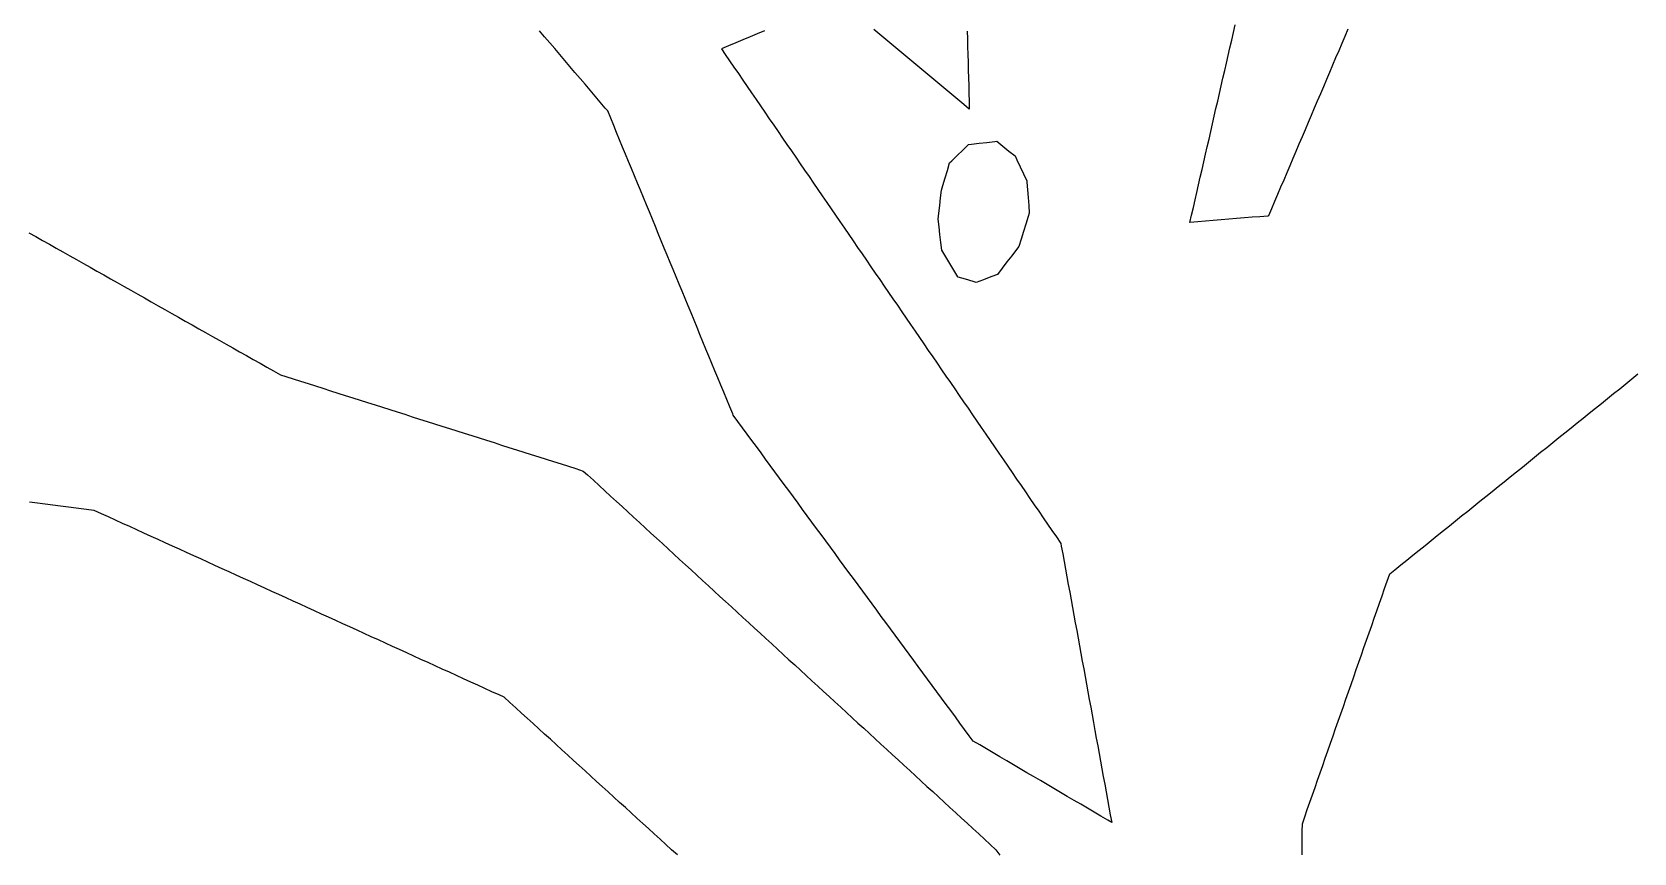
# Model space of a CAD drawing. Header units: millimetres. Extents: x 230 to 3347, y 514 to 5196.
# Drawn here: x 1484.7 to 1689.9, y 4578.2 to 4683.3 of the extents above; entities that cross this region are included whole.
import ezdxf

# ---------------------------------------------------------------- set-up
doc = ezdxf.new("R2010")
doc.units = ezdxf.units.MM
for name, color, linetype in [('ALL_HOLES', 1, 'Continuous'), ('ALL_ISLANDS', 7, 'Continuous'), ('OUTLINE_ISLAND_01', 7, 'Continuous'), ('OUTLINE_ISLAND_01_HOLE_286', 1, 'Continuous')]:
    doc.layers.add(name, color=color, linetype=linetype)

msp = doc.modelspace()

# ---------------------------------------------------------------- linework, layer by layer
at = {"layer": 'ALL_HOLES'}
msp.add_lwpolyline([(1608.2976, 4669.3542), (1609.0737, 4668.7237), (1609.8498, 4668.0931), (1610.626, 4667.4625), (1610.8542, 4666.9761), (1611.2789, 4666.0708), (1611.7037, 4665.1655), (1612.1285, 4664.2603), (1612.139, 4664.1277), (1612.218, 4663.1308), (1612.297, 4662.1339), (1612.376, 4661.1371), (1612.455, 4660.1402), (1612.3153, 4659.6911), (1612.0184, 4658.7362), (1611.7215, 4657.7813), (1611.4246, 4656.8264), (1611.1277, 4655.8715), (1610.8092, 4655.4607), (1610.1965, 4654.6704), (1609.5837, 4653.8802), (1608.971, 4653.0899), (1608.3582, 4652.2996), (1607.5176, 4651.9754), (1606.5845, 4651.6156), (1605.6515, 4651.2558), (1605.2533, 4651.3747), (1604.2952, 4651.6609), (1603.337, 4651.9471), (1603.3155, 4651.9827), (1602.7983, 4652.8386), (1602.2812, 4653.6945), (1601.7641, 4654.5504), (1601.2469, 4655.4063), (1601.128, 4656.3915), (1601.0081, 4657.3843), (1600.8883, 4658.3771), (1600.7684, 4659.3699), (1600.8552, 4660.1209), (1600.97, 4661.1143), (1601.0849, 4662.1077), (1601.1997, 4663.1011), (1601.3785, 4663.6981), (1601.6655, 4664.656), (1601.9524, 4665.614), (1602.2393, 4666.5719), (1602.5084, 4666.833), (1603.226, 4667.5295), (1603.9436, 4668.2259), (1604.6612, 4668.9224), (1605.0384, 4668.9672), (1606.0314, 4669.0851), (1607.0245, 4669.203), (1608.0175, 4669.321)], close=True, dxfattribs=at)
at = {"layer": 'ALL_ISLANDS'}
for points in [[(1578.5305, 4683.5122), (1577.6095, 4683.1227), (1576.6885, 4682.7331), (1575.7675, 4682.3435), (1574.8465, 4681.9539), (1573.9255, 4681.5644), (1573.0046, 4681.1748), (1573.4794, 4680.4831), (1574.0454, 4679.6586), (1574.6113, 4678.8342), (1575.1773, 4678.0097), (1575.7432, 4677.1853), (1576.3092, 4676.3609), (1576.8751, 4675.5364), (1577.4411, 4674.712), (1578.007, 4673.8876), (1578.573, 4673.0631), (1579.1389, 4672.2387), (1579.7049, 4671.4143), (1580.2709, 4670.5898), (1580.8368, 4669.7654), (1581.4028, 4668.9409), (1581.9687, 4668.1165), (1582.5347, 4667.2921), (1583.1006, 4666.4676), (1583.6666, 4665.6432), (1584.2325, 4664.8188), (1584.7985, 4663.9943), (1585.3645, 4663.1699), (1585.9304, 4662.3455), (1586.4964, 4661.521), (1587.0623, 4660.6966), (1587.6283, 4659.8721), (1588.1942, 4659.0477), (1588.7602, 4658.2233), (1589.3261, 4657.3988), (1589.8921, 4656.5744), (1590.458, 4655.75), (1591.024, 4654.9255), (1591.59, 4654.1011), (1592.1559, 4653.2767), (1592.7219, 4652.4522), (1593.2878, 4651.6278), (1593.8538, 4650.8033), (1594.4197, 4649.9789), (1594.9857, 4649.1545), (1595.5516, 4648.33), (1596.1176, 4647.5056), (1596.6835, 4646.6812), (1597.2495, 4645.8567), (1597.8155, 4645.0323), (1598.3814, 4644.2079), (1598.9474, 4643.3834), (1599.5133, 4642.559), (1600.0793, 4641.7345), (1600.6452, 4640.9101), (1601.2112, 4640.0857), (1601.7771, 4639.2612), (1602.3431, 4638.4368), (1602.9091, 4637.6124), (1603.475, 4636.7879), (1604.041, 4635.9635), (1604.6069, 4635.1391), (1605.1729, 4634.3146), (1605.7388, 4633.4902), (1606.3048, 4632.6658), (1606.8707, 4631.8413), (1607.4367, 4631.0169), (1608.0026, 4630.1924), (1608.5686, 4629.368), (1609.1346, 4628.5436), (1609.7005, 4627.7191), (1610.2665, 4626.8947), (1610.8324, 4626.0703), (1611.3984, 4625.2458), (1611.9643, 4624.4214), (1612.5303, 4623.597), (1613.0962, 4622.7725), (1613.6622, 4621.9481), (1614.2282, 4621.1236), (1614.7941, 4620.2992), (1615.3601, 4619.4748), (1615.926, 4618.6503), (1616.492, 4617.8259), (1616.5534, 4617.4888), (1616.7326, 4616.505), (1616.9119, 4615.5212), (1617.0911, 4614.5374), (1617.2704, 4613.5536), (1617.4497, 4612.5698), (1617.6289, 4611.586), (1617.8082, 4610.6022), (1617.9874, 4609.6184), (1618.1667, 4608.6346), (1618.3459, 4607.6508), (1618.5252, 4606.667), (1618.7044, 4605.6832), (1618.8837, 4604.6994), (1619.0629, 4603.7156), (1619.2422, 4602.7318), (1619.4214, 4601.748), (1619.6007, 4600.7642), (1619.7799, 4599.7804), (1619.9592, 4598.7966), (1620.1385, 4597.8128), (1620.3177, 4596.829), (1620.497, 4595.8452), (1620.6762, 4594.8614), (1620.8555, 4593.8776), (1621.0347, 4592.8937), (1621.214, 4591.9099), (1621.3932, 4590.9261), (1621.5725, 4589.9423), (1621.7517, 4588.9585), (1621.931, 4587.9747), (1622.1102, 4586.9909), (1622.2895, 4586.0071), (1622.4687, 4585.0233), (1622.648, 4584.0395), (1622.8273, 4583.0557), (1623.0065, 4582.0719), (1622.4926, 4582.3739), (1621.6305, 4582.8806), (1620.7684, 4583.3873), (1619.9063, 4583.894), (1619.0441, 4584.4007), (1618.182, 4584.9074), (1617.3199, 4585.4141), (1616.4578, 4585.9208), (1615.5957, 4586.4275), (1614.7335, 4586.9342), (1613.8714, 4587.4409), (1613.0093, 4587.9476), (1612.1472, 4588.4543), (1611.285, 4588.961), (1610.4229, 4589.4677), (1609.5608, 4589.9744), (1608.6987, 4590.4811), (1607.8365, 4590.9878), (1606.9744, 4591.4945), (1606.1123, 4592.0012), (1605.2502, 4592.5079), (1604.7564, 4593.1787), (1604.1636, 4593.9841), (1603.5708, 4594.7895), (1602.978, 4595.5948), (1602.3852, 4596.4002), (1601.7924, 4597.2055), (1601.1996, 4598.0109), (1600.6068, 4598.8163), (1600.0141, 4599.6216), (1599.4213, 4600.427), (1598.8285, 4601.2323), (1598.2357, 4602.0377), (1597.6429, 4602.8431), (1597.0501, 4603.6484), (1596.4573, 4604.4538), (1595.8646, 4605.2591), (1595.2718, 4606.0645), (1594.679, 4606.8699), (1594.0862, 4607.6752), (1593.4934, 4608.4806), (1592.9006, 4609.2859), (1592.3078, 4610.0913), (1591.715, 4610.8967), (1591.1223, 4611.702), (1590.5295, 4612.5074), (1589.9367, 4613.3127), (1589.3439, 4614.1181), (1588.7511, 4614.9235), (1588.1583, 4615.7288), (1587.5655, 4616.5342), (1586.9728, 4617.3395), (1586.38, 4618.1449), (1585.7872, 4618.9502), (1585.1944, 4619.7556), (1584.6016, 4620.561), (1584.0088, 4621.3663), (1583.416, 4622.1717), (1582.8233, 4622.977), (1582.2305, 4623.7824), (1581.6377, 4624.5878), (1581.0449, 4625.3931), (1580.4521, 4626.1985), (1579.8593, 4627.0038), (1579.2665, 4627.8092), (1578.6737, 4628.6146), (1578.081, 4629.4199), (1577.4882, 4630.2253), (1576.8954, 4631.0306), (1576.3026, 4631.836), (1575.7098, 4632.6414), (1575.117, 4633.4467), (1574.5242, 4634.2521), (1574.4595, 4634.4091), (1574.0781, 4635.3335), (1573.6968, 4636.258), (1573.3155, 4637.1824), (1572.9341, 4638.1068), (1572.5528, 4639.0313), (1572.1715, 4639.9557), (1571.7901, 4640.8802), (1571.4088, 4641.8046), (1571.0275, 4642.729), (1570.6461, 4643.6535), (1570.2648, 4644.5779), (1569.8835, 4645.5024), (1569.5021, 4646.4268), (1569.1208, 4647.3512), (1568.7395, 4648.2757), (1568.3582, 4649.2001), (1567.9768, 4650.1245), (1567.5955, 4651.049), (1567.2142, 4651.9734), (1566.8328, 4652.8979), (1566.4515, 4653.8223), (1566.0702, 4654.7467), (1565.6888, 4655.6712), (1565.3075, 4656.5956), (1564.9262, 4657.52), (1564.5448, 4658.4445), (1564.1635, 4659.3689), (1563.7822, 4660.2934), (1563.4008, 4661.2178), (1563.0195, 4662.1422), (1562.6382, 4663.0667), (1562.2568, 4663.9911), (1561.8755, 4664.9155), (1561.4942, 4665.84), (1561.1128, 4666.7644), (1560.7315, 4667.6889), (1560.3502, 4668.6133), (1559.9688, 4669.5377), (1559.5875, 4670.4622), (1559.2062, 4671.3866), (1558.8248, 4672.3111), (1558.4435, 4673.2355), (1558.136, 4673.5968), (1557.4878, 4674.3583), (1556.8397, 4675.1198), (1556.1916, 4675.8814), (1555.5434, 4676.6429), (1554.8953, 4677.4044), (1554.2471, 4678.1659), (1553.599, 4678.9274), (1552.9509, 4679.689), (1552.3027, 4680.4505), (1551.6546, 4681.212), (1551.0064, 4681.9735), (1550.3583, 4682.735), (1549.7102, 4683.4966)], [(1604.4947, 4683.4689), (1604.5221, 4682.4692), (1604.5494, 4681.4696), (1604.5767, 4680.47), (1604.604, 4679.4703), (1604.6313, 4678.4707), (1604.6587, 4677.4711), (1604.686, 4676.4715), (1604.7133, 4675.4718), (1604.7406, 4674.4722), (1604.768, 4673.4726), (1604.0662, 4674.0562), (1603.2974, 4674.6956), (1602.5285, 4675.335), (1601.7597, 4675.9745), (1600.9908, 4676.6139), (1600.222, 4677.2533), (1599.4531, 4677.8927), (1598.6843, 4678.5322), (1597.9154, 4679.1716), (1597.1466, 4679.811), (1596.3777, 4680.4504), (1595.6089, 4681.0899), (1594.84, 4681.7293), (1594.0711, 4682.3687), (1593.3023, 4683.0081), (1592.5334, 4683.6476)], [(1653.2675, 4683.7002), (1652.8759, 4682.78), (1652.4844, 4681.8599), (1652.0928, 4680.9397), (1651.7012, 4680.0196), (1651.3097, 4679.0994), (1650.9181, 4678.1793), (1650.5266, 4677.2591), (1650.135, 4676.339), (1649.7434, 4675.4188), (1649.3519, 4674.4987), (1648.9603, 4673.5785), (1648.5688, 4672.6584), (1648.1772, 4671.7382), (1647.7857, 4670.818), (1647.3941, 4669.8979), (1647.0025, 4668.9777), (1646.611, 4668.0576), (1646.2194, 4667.1374), (1645.8279, 4666.2173), (1645.4363, 4665.2971), (1645.0447, 4664.377), (1644.6532, 4663.4568), (1644.2616, 4662.5367), (1643.8701, 4661.6165), (1643.4785, 4660.6964), (1643.087, 4659.7762), (1642.9959, 4659.7687), (1641.9993, 4659.6862), (1641.0027, 4659.6036), (1640.0061, 4659.5211), (1639.0095, 4659.4386), (1638.013, 4659.3561), (1637.0164, 4659.2736), (1636.0198, 4659.1911), (1635.0232, 4659.1085), (1634.0266, 4659.026), (1633.03, 4658.9435), (1633.2441, 4659.8782), (1633.4673, 4660.853), (1633.6905, 4661.8278), (1633.9137, 4662.8025), (1634.1369, 4663.7773), (1634.3602, 4664.7521), (1634.5834, 4665.7268), (1634.8066, 4666.7016), (1635.0298, 4667.6764), (1635.2531, 4668.6511), (1635.4763, 4669.6259), (1635.6995, 4670.6007), (1635.9227, 4671.5754), (1636.146, 4672.5502), (1636.3692, 4673.525), (1636.5924, 4674.4997), (1636.8156, 4675.4745), (1637.0389, 4676.4493), (1637.2621, 4677.424), (1637.4853, 4678.3988), (1637.7085, 4679.3736), (1637.9318, 4680.3483), (1638.155, 4681.3231), (1638.3782, 4682.2979), (1638.6014, 4683.2726), (1638.8246, 4684.2474)], [(1484.3005, 4657.6357), (1485.1711, 4657.1436), (1486.0416, 4656.6514), (1486.9121, 4656.1593), (1487.7826, 4655.6672), (1488.6531, 4655.175), (1489.5236, 4654.6829), (1490.3941, 4654.1907), (1491.2647, 4653.6986), (1492.1352, 4653.2064), (1493.0057, 4652.7143), (1493.8762, 4652.2221), (1494.7467, 4651.73), (1495.6172, 4651.2379), (1496.4877, 4650.7457), (1497.3583, 4650.2536), (1498.2288, 4649.7614), (1499.0993, 4649.2693), (1499.9698, 4648.7771), (1500.8403, 4648.285), (1501.7108, 4647.7929), (1502.5813, 4647.3007), (1503.4519, 4646.8086), (1504.3224, 4646.3164), (1505.1929, 4645.8243), (1506.0634, 4645.3321), (1506.9339, 4644.84), (1507.8044, 4644.3479), (1508.6749, 4643.8557), (1509.5455, 4643.3636), (1510.416, 4642.8714), (1511.2865, 4642.3793), (1512.157, 4641.8871), (1513.0275, 4641.395), (1513.898, 4640.9029), (1514.7685, 4640.4107), (1515.6391, 4639.9186), (1516.5096, 4639.4264), (1517.194, 4639.209), (1518.1471, 4638.9064), (1519.1002, 4638.6037), (1520.0533, 4638.301), (1521.0064, 4637.9983), (1521.9595, 4637.6956), (1522.9126, 4637.3929), (1523.8657, 4637.0902), (1524.8188, 4636.7876), (1525.7719, 4636.4849), (1526.7249, 4636.1822), (1527.678, 4635.8795), (1528.6311, 4635.5768), (1529.5842, 4635.2741), (1530.5373, 4634.9714), (1531.4904, 4634.6688), (1532.4435, 4634.3661), (1533.3966, 4634.0634), (1534.3497, 4633.7607), (1535.3028, 4633.458), (1536.2558, 4633.1553), (1537.2089, 4632.8526), (1538.162, 4632.55), (1539.1151, 4632.2473), (1540.0682, 4631.9446), (1541.0213, 4631.6419), (1541.9744, 4631.3392), (1542.9275, 4631.0365), (1543.8806, 4630.7338), (1544.8337, 4630.4312), (1545.7868, 4630.1285), (1546.7398, 4629.8258), (1547.6929, 4629.5231), (1548.646, 4629.2204), (1549.5991, 4628.9177), (1550.5522, 4628.615), (1551.5053, 4628.3124), (1552.4584, 4628.0097), (1553.4115, 4627.707), (1554.3646, 4627.4043), (1555.3177, 4627.1016), (1555.8705, 4626.5943), (1556.6073, 4625.9181), (1557.3441, 4625.242), (1558.0809, 4624.5659), (1558.8177, 4623.8898), (1559.5544, 4623.2136), (1560.2912, 4622.5375), (1561.028, 4621.8614), (1561.7648, 4621.1852), (1562.5016, 4620.5091), (1563.2384, 4619.833), (1563.9751, 4619.1569), (1564.7119, 4618.4807), (1565.4487, 4617.8046), (1566.1855, 4617.1285), (1566.9223, 4616.4524), (1567.6591, 4615.7762), (1568.3958, 4615.1001), (1569.1326, 4614.424), (1569.8694, 4613.7478), (1570.6062, 4613.0717), (1571.343, 4612.3956), (1572.0798, 4611.7195), (1572.8165, 4611.0433), (1573.5533, 4610.3672), (1574.2901, 4609.6911), (1575.0269, 4609.0149), (1575.7637, 4608.3388), (1576.5005, 4607.6627), (1577.2373, 4606.9866), (1577.974, 4606.3104), (1578.7108, 4605.6343), (1579.4476, 4604.9582), (1580.1844, 4604.282), (1580.9212, 4603.6059), (1581.658, 4602.9298), (1582.3947, 4602.2537), (1583.1315, 4601.5775), (1583.8683, 4600.9014), (1584.6051, 4600.2253), (1585.3419, 4599.5491), (1586.0787, 4598.873), (1586.8154, 4598.1969), (1587.5522, 4597.5208), (1588.289, 4596.8446), (1589.0258, 4596.1685), (1589.7626, 4595.4924), (1590.4994, 4594.8162), (1591.2361, 4594.1401), (1591.9729, 4593.464), (1592.7097, 4592.7879), (1593.4465, 4592.1117), (1594.1833, 4591.4356), (1594.9201, 4590.7595), (1595.6569, 4590.0834), (1596.3936, 4589.4072), (1597.1304, 4588.7311), (1597.8672, 4588.055), (1598.604, 4587.3788), (1599.3408, 4586.7027), (1600.0776, 4586.0266), (1600.8143, 4585.3505), (1601.5511, 4584.6743), (1602.2879, 4583.9982), (1603.0247, 4583.3221), (1603.7615, 4582.6459), (1604.4983, 4581.9698), (1605.235, 4581.2937), (1605.9718, 4580.6176), (1606.7086, 4579.9414), (1607.4454, 4579.2653), (1608.1822, 4578.5892), (1608.6575, 4577.8925)], [(1647.4109, 4577.9193), (1647.4166, 4578.9193), (1647.4223, 4579.9193), (1647.428, 4580.9193), (1647.4337, 4581.9193), (1647.7338, 4582.777), (1648.064, 4583.7209), (1648.3942, 4584.6649), (1648.7243, 4585.6088), (1649.0545, 4586.5527), (1649.3847, 4587.4966), (1649.7149, 4588.4405), (1650.0451, 4589.3844), (1650.3753, 4590.3283), (1650.7055, 4591.2723), (1651.0357, 4592.2162), (1651.3659, 4593.1601), (1651.6961, 4594.104), (1652.0263, 4595.0479), (1652.3564, 4595.9918), (1652.6866, 4596.9357), (1653.0168, 4597.8797), (1653.347, 4598.8236), (1653.6772, 4599.7675), (1654.0074, 4600.7114), (1654.3376, 4601.6553), (1654.6678, 4602.5992), (1654.998, 4603.5431), (1655.3282, 4604.4871), (1655.6583, 4605.431), (1655.9885, 4606.3749), (1656.3187, 4607.3188), (1656.6489, 4608.2627), (1656.9791, 4609.2066), (1657.3093, 4610.1505), (1657.6395, 4611.0945), (1657.9697, 4612.0384), (1658.2999, 4612.9823), (1658.6301, 4613.9262), (1659.2718, 4614.443), (1660.0506, 4615.0702), (1660.8294, 4615.6975), (1661.6082, 4616.3247), (1662.387, 4616.952), (1663.1659, 4617.5792), (1663.9447, 4618.2065), (1664.7235, 4618.8337), (1665.5023, 4619.461), (1666.2812, 4620.0882), (1667.06, 4620.7154), (1667.8388, 4621.3427), (1668.6176, 4621.9699), (1669.3965, 4622.5972), (1670.1753, 4623.2244), (1670.9541, 4623.8517), (1671.7329, 4624.4789), (1672.5117, 4625.1061), (1673.2906, 4625.7334), (1674.0694, 4626.3606), (1674.8482, 4626.9879), (1675.627, 4627.6151), (1676.4059, 4628.2424), (1677.1847, 4628.8696), (1677.9635, 4629.4968), (1678.7423, 4630.1241), (1679.5212, 4630.7513), (1680.3, 4631.3786), (1681.0788, 4632.0058), (1681.8576, 4632.6331), (1682.6365, 4633.2603), (1683.4153, 4633.8875), (1684.1941, 4634.5148), (1684.9729, 4635.142), (1685.7517, 4635.7693), (1686.5306, 4636.3965), (1687.3094, 4637.0238), (1688.0882, 4637.651), (1688.867, 4638.2783), (1689.6459, 4638.9055), (1690.4247, 4639.5327)], [(1567.3629, 4577.9146), (1566.6235, 4578.5879), (1565.8841, 4579.2612), (1565.1448, 4579.9345), (1564.4054, 4580.6078), (1563.6661, 4581.2811), (1562.9267, 4581.9544), (1562.1873, 4582.6277), (1561.448, 4583.301), (1560.7086, 4583.9744), (1559.9692, 4584.6477), (1559.2299, 4585.321), (1558.4905, 4585.9943), (1557.7511, 4586.6676), (1557.0118, 4587.3409), (1556.2724, 4588.0142), (1555.5331, 4588.6875), (1554.7937, 4589.3608), (1554.0543, 4590.0341), (1553.315, 4590.7074), (1552.5756, 4591.3807), (1551.8362, 4592.054), (1551.0969, 4592.7273), (1550.3575, 4593.4006), (1549.6181, 4594.0739), (1548.8788, 4594.7473), (1548.1394, 4595.4206), (1547.4001, 4596.0939), (1546.6607, 4596.7672), (1545.9213, 4597.4405), (1545.182, 4598.1138), (1544.5284, 4598.4116), (1543.6185, 4598.8263), (1542.7085, 4599.2411), (1541.7986, 4599.6558), (1540.8886, 4600.0705), (1539.9787, 4600.4852), (1539.0687, 4600.8999), (1538.1588, 4601.3147), (1537.2488, 4601.7294), (1536.3389, 4602.1441), (1535.4289, 4602.5588), (1534.519, 4602.9735), (1533.609, 4603.3882), (1532.6991, 4603.803), (1531.7891, 4604.2177), (1530.8792, 4604.6324), (1529.9692, 4605.0471), (1529.0593, 4605.4618), (1528.1493, 4605.8765), (1527.2394, 4606.2913), (1526.3294, 4606.706), (1525.4195, 4607.1207), (1524.5095, 4607.5354), (1523.5996, 4607.9501), (1522.6896, 4608.3649), (1521.7797, 4608.7796), (1520.8697, 4609.1943), (1519.9598, 4609.609), (1519.0498, 4610.0237), (1518.1399, 4610.4384), (1517.2299, 4610.8532), (1516.32, 4611.2679), (1515.41, 4611.6826), (1514.5001, 4612.0973), (1513.5901, 4612.512), (1512.6802, 4612.9267), (1511.7702, 4613.3415), (1510.8603, 4613.7562), (1509.9503, 4614.1709), (1509.0404, 4614.5856), (1508.1304, 4615.0003), (1507.2205, 4615.415), (1506.3105, 4615.8298), (1505.4006, 4616.2445), (1504.4906, 4616.6592), (1503.5807, 4617.0739), (1502.6707, 4617.4886), (1501.7608, 4617.9034), (1500.8508, 4618.3181), (1499.9409, 4618.7328), (1499.0309, 4619.1475), (1498.121, 4619.5622), (1497.211, 4619.9769), (1496.3011, 4620.3917), (1495.3911, 4620.8064), (1494.4812, 4621.2211), (1493.5712, 4621.6358), (1492.6613, 4622.0505), (1492.321, 4622.094), (1491.3291, 4622.2206), (1490.3371, 4622.3472), (1489.3452, 4622.4738), (1488.3532, 4622.6004), (1487.3613, 4622.7271), (1486.3693, 4622.8537), (1485.3774, 4622.9803), (1484.3854, 4623.1069)]]:
    msp.add_lwpolyline(points, dxfattribs=at)
at = {"layer": 'OUTLINE_ISLAND_01'}
for points in [[(1578.5305, 4683.5122), (1577.6095, 4683.1227), (1576.6885, 4682.7331), (1575.7675, 4682.3435), (1574.8465, 4681.9539), (1573.9255, 4681.5644), (1573.0046, 4681.1748), (1573.4794, 4680.4831), (1574.0454, 4679.6586), (1574.6113, 4678.8342), (1575.1773, 4678.0097), (1575.7432, 4677.1853), (1576.3092, 4676.3609), (1576.8751, 4675.5364), (1577.4411, 4674.712), (1578.007, 4673.8876), (1578.573, 4673.0631), (1579.1389, 4672.2387), (1579.7049, 4671.4143), (1580.2709, 4670.5898), (1580.8368, 4669.7654), (1581.4028, 4668.9409), (1581.9687, 4668.1165), (1582.5347, 4667.2921), (1583.1006, 4666.4676), (1583.6666, 4665.6432), (1584.2325, 4664.8188), (1584.7985, 4663.9943), (1585.3645, 4663.1699), (1585.9304, 4662.3455), (1586.4964, 4661.521), (1587.0623, 4660.6966), (1587.6283, 4659.8721), (1588.1942, 4659.0477), (1588.7602, 4658.2233), (1589.3261, 4657.3988), (1589.8921, 4656.5744), (1590.458, 4655.75), (1591.024, 4654.9255), (1591.59, 4654.1011), (1592.1559, 4653.2767), (1592.7219, 4652.4522), (1593.2878, 4651.6278), (1593.8538, 4650.8033), (1594.4197, 4649.9789), (1594.9857, 4649.1545), (1595.5516, 4648.33), (1596.1176, 4647.5056), (1596.6835, 4646.6812), (1597.2495, 4645.8567), (1597.8155, 4645.0323), (1598.3814, 4644.2079), (1598.9474, 4643.3834), (1599.5133, 4642.559), (1600.0793, 4641.7345), (1600.6452, 4640.9101), (1601.2112, 4640.0857), (1601.7771, 4639.2612), (1602.3431, 4638.4368), (1602.9091, 4637.6124), (1603.475, 4636.7879), (1604.041, 4635.9635), (1604.6069, 4635.1391), (1605.1729, 4634.3146), (1605.7388, 4633.4902), (1606.3048, 4632.6658), (1606.8707, 4631.8413), (1607.4367, 4631.0169), (1608.0026, 4630.1924), (1608.5686, 4629.368), (1609.1346, 4628.5436), (1609.7005, 4627.7191), (1610.2665, 4626.8947), (1610.8324, 4626.0703), (1611.3984, 4625.2458), (1611.9643, 4624.4214), (1612.5303, 4623.597), (1613.0962, 4622.7725), (1613.6622, 4621.9481), (1614.2282, 4621.1236), (1614.7941, 4620.2992), (1615.3601, 4619.4748), (1615.926, 4618.6503), (1616.492, 4617.8259), (1616.5534, 4617.4888), (1616.7326, 4616.505), (1616.9119, 4615.5212), (1617.0911, 4614.5374), (1617.2704, 4613.5536), (1617.4497, 4612.5698), (1617.6289, 4611.586), (1617.8082, 4610.6022), (1617.9874, 4609.6184), (1618.1667, 4608.6346), (1618.3459, 4607.6508), (1618.5252, 4606.667), (1618.7044, 4605.6832), (1618.8837, 4604.6994), (1619.0629, 4603.7156), (1619.2422, 4602.7318), (1619.4214, 4601.748), (1619.6007, 4600.7642), (1619.7799, 4599.7804), (1619.9592, 4598.7966), (1620.1385, 4597.8128), (1620.3177, 4596.829), (1620.497, 4595.8452), (1620.6762, 4594.8614), (1620.8555, 4593.8776), (1621.0347, 4592.8937), (1621.214, 4591.9099), (1621.3932, 4590.9261), (1621.5725, 4589.9423), (1621.7517, 4588.9585), (1621.931, 4587.9747), (1622.1102, 4586.9909), (1622.2895, 4586.0071), (1622.4687, 4585.0233), (1622.648, 4584.0395), (1622.8273, 4583.0557), (1623.0065, 4582.0719), (1622.4926, 4582.3739), (1621.6305, 4582.8806), (1620.7684, 4583.3873), (1619.9063, 4583.894), (1619.0441, 4584.4007), (1618.182, 4584.9074), (1617.3199, 4585.4141), (1616.4578, 4585.9208), (1615.5957, 4586.4275), (1614.7335, 4586.9342), (1613.8714, 4587.4409), (1613.0093, 4587.9476), (1612.1472, 4588.4543), (1611.285, 4588.961), (1610.4229, 4589.4677), (1609.5608, 4589.9744), (1608.6987, 4590.4811), (1607.8365, 4590.9878), (1606.9744, 4591.4945), (1606.1123, 4592.0012), (1605.2502, 4592.5079), (1604.7564, 4593.1787), (1604.1636, 4593.9841), (1603.5708, 4594.7895), (1602.978, 4595.5948), (1602.3852, 4596.4002), (1601.7924, 4597.2055), (1601.1996, 4598.0109), (1600.6068, 4598.8163), (1600.0141, 4599.6216), (1599.4213, 4600.427), (1598.8285, 4601.2323), (1598.2357, 4602.0377), (1597.6429, 4602.8431), (1597.0501, 4603.6484), (1596.4573, 4604.4538), (1595.8646, 4605.2591), (1595.2718, 4606.0645), (1594.679, 4606.8699), (1594.0862, 4607.6752), (1593.4934, 4608.4806), (1592.9006, 4609.2859), (1592.3078, 4610.0913), (1591.715, 4610.8967), (1591.1223, 4611.702), (1590.5295, 4612.5074), (1589.9367, 4613.3127), (1589.3439, 4614.1181), (1588.7511, 4614.9235), (1588.1583, 4615.7288), (1587.5655, 4616.5342), (1586.9728, 4617.3395), (1586.38, 4618.1449), (1585.7872, 4618.9502), (1585.1944, 4619.7556), (1584.6016, 4620.561), (1584.0088, 4621.3663), (1583.416, 4622.1717), (1582.8233, 4622.977), (1582.2305, 4623.7824), (1581.6377, 4624.5878), (1581.0449, 4625.3931), (1580.4521, 4626.1985), (1579.8593, 4627.0038), (1579.2665, 4627.8092), (1578.6737, 4628.6146), (1578.081, 4629.4199), (1577.4882, 4630.2253), (1576.8954, 4631.0306), (1576.3026, 4631.836), (1575.7098, 4632.6414), (1575.117, 4633.4467), (1574.5242, 4634.2521), (1574.4595, 4634.4091), (1574.0781, 4635.3335), (1573.6968, 4636.258), (1573.3155, 4637.1824), (1572.9341, 4638.1068), (1572.5528, 4639.0313), (1572.1715, 4639.9557), (1571.7901, 4640.8802), (1571.4088, 4641.8046), (1571.0275, 4642.729), (1570.6461, 4643.6535), (1570.2648, 4644.5779), (1569.8835, 4645.5024), (1569.5021, 4646.4268), (1569.1208, 4647.3512), (1568.7395, 4648.2757), (1568.3582, 4649.2001), (1567.9768, 4650.1245), (1567.5955, 4651.049), (1567.2142, 4651.9734), (1566.8328, 4652.8979), (1566.4515, 4653.8223), (1566.0702, 4654.7467), (1565.6888, 4655.6712), (1565.3075, 4656.5956), (1564.9262, 4657.52), (1564.5448, 4658.4445), (1564.1635, 4659.3689), (1563.7822, 4660.2934), (1563.4008, 4661.2178), (1563.0195, 4662.1422), (1562.6382, 4663.0667), (1562.2568, 4663.9911), (1561.8755, 4664.9155), (1561.4942, 4665.84), (1561.1128, 4666.7644), (1560.7315, 4667.6889), (1560.3502, 4668.6133), (1559.9688, 4669.5377), (1559.5875, 4670.4622), (1559.2062, 4671.3866), (1558.8248, 4672.3111), (1558.4435, 4673.2355), (1558.136, 4673.5968), (1557.4878, 4674.3583), (1556.8397, 4675.1198), (1556.1916, 4675.8814), (1555.5434, 4676.6429), (1554.8953, 4677.4044), (1554.2471, 4678.1659), (1553.599, 4678.9274), (1552.9509, 4679.689), (1552.3027, 4680.4505), (1551.6546, 4681.212), (1551.0064, 4681.9735), (1550.3583, 4682.735), (1549.7102, 4683.4966)], [(1604.4947, 4683.4689), (1604.5221, 4682.4692), (1604.5494, 4681.4696), (1604.5767, 4680.47), (1604.604, 4679.4703), (1604.6313, 4678.4707), (1604.6587, 4677.4711), (1604.686, 4676.4715), (1604.7133, 4675.4718), (1604.7406, 4674.4722), (1604.768, 4673.4726), (1604.0662, 4674.0562), (1603.2974, 4674.6956), (1602.5285, 4675.335), (1601.7597, 4675.9745), (1600.9908, 4676.6139), (1600.222, 4677.2533), (1599.4531, 4677.8927), (1598.6843, 4678.5322), (1597.9154, 4679.1716), (1597.1466, 4679.811), (1596.3777, 4680.4504), (1595.6089, 4681.0899), (1594.84, 4681.7293), (1594.0711, 4682.3687), (1593.3023, 4683.0081), (1592.5334, 4683.6476)], [(1653.2675, 4683.7002), (1652.8759, 4682.78), (1652.4844, 4681.8599), (1652.0928, 4680.9397), (1651.7012, 4680.0196), (1651.3097, 4679.0994), (1650.9181, 4678.1793), (1650.5266, 4677.2591), (1650.135, 4676.339), (1649.7434, 4675.4188), (1649.3519, 4674.4987), (1648.9603, 4673.5785), (1648.5688, 4672.6584), (1648.1772, 4671.7382), (1647.7857, 4670.818), (1647.3941, 4669.8979), (1647.0025, 4668.9777), (1646.611, 4668.0576), (1646.2194, 4667.1374), (1645.8279, 4666.2173), (1645.4363, 4665.2971), (1645.0447, 4664.377), (1644.6532, 4663.4568), (1644.2616, 4662.5367), (1643.8701, 4661.6165), (1643.4785, 4660.6964), (1643.087, 4659.7762), (1642.9959, 4659.7687), (1641.9993, 4659.6862), (1641.0027, 4659.6036), (1640.0061, 4659.5211), (1639.0095, 4659.4386), (1638.013, 4659.3561), (1637.0164, 4659.2736), (1636.0198, 4659.1911), (1635.0232, 4659.1085), (1634.0266, 4659.026), (1633.03, 4658.9435), (1633.2441, 4659.8782), (1633.4673, 4660.853), (1633.6905, 4661.8278), (1633.9137, 4662.8025), (1634.1369, 4663.7773), (1634.3602, 4664.7521), (1634.5834, 4665.7268), (1634.8066, 4666.7016), (1635.0298, 4667.6764), (1635.2531, 4668.6511), (1635.4763, 4669.6259), (1635.6995, 4670.6007), (1635.9227, 4671.5754), (1636.146, 4672.5502), (1636.3692, 4673.525), (1636.5924, 4674.4997), (1636.8156, 4675.4745), (1637.0389, 4676.4493), (1637.2621, 4677.424), (1637.4853, 4678.3988), (1637.7085, 4679.3736), (1637.9318, 4680.3483), (1638.155, 4681.3231), (1638.3782, 4682.2979), (1638.6014, 4683.2726), (1638.8246, 4684.2474)], [(1484.3005, 4657.6357), (1485.1711, 4657.1436), (1486.0416, 4656.6514), (1486.9121, 4656.1593), (1487.7826, 4655.6672), (1488.6531, 4655.175), (1489.5236, 4654.6829), (1490.3941, 4654.1907), (1491.2647, 4653.6986), (1492.1352, 4653.2064), (1493.0057, 4652.7143), (1493.8762, 4652.2221), (1494.7467, 4651.73), (1495.6172, 4651.2379), (1496.4877, 4650.7457), (1497.3583, 4650.2536), (1498.2288, 4649.7614), (1499.0993, 4649.2693), (1499.9698, 4648.7771), (1500.8403, 4648.285), (1501.7108, 4647.7929), (1502.5813, 4647.3007), (1503.4519, 4646.8086), (1504.3224, 4646.3164), (1505.1929, 4645.8243), (1506.0634, 4645.3321), (1506.9339, 4644.84), (1507.8044, 4644.3479), (1508.6749, 4643.8557), (1509.5455, 4643.3636), (1510.416, 4642.8714), (1511.2865, 4642.3793), (1512.157, 4641.8871), (1513.0275, 4641.395), (1513.898, 4640.9029), (1514.7685, 4640.4107), (1515.6391, 4639.9186), (1516.5096, 4639.4264), (1517.194, 4639.209), (1518.1471, 4638.9064), (1519.1002, 4638.6037), (1520.0533, 4638.301), (1521.0064, 4637.9983), (1521.9595, 4637.6956), (1522.9126, 4637.3929), (1523.8657, 4637.0902), (1524.8188, 4636.7876), (1525.7719, 4636.4849), (1526.7249, 4636.1822), (1527.678, 4635.8795), (1528.6311, 4635.5768), (1529.5842, 4635.2741), (1530.5373, 4634.9714), (1531.4904, 4634.6688), (1532.4435, 4634.3661), (1533.3966, 4634.0634), (1534.3497, 4633.7607), (1535.3028, 4633.458), (1536.2558, 4633.1553), (1537.2089, 4632.8526), (1538.162, 4632.55), (1539.1151, 4632.2473), (1540.0682, 4631.9446), (1541.0213, 4631.6419), (1541.9744, 4631.3392), (1542.9275, 4631.0365), (1543.8806, 4630.7338), (1544.8337, 4630.4312), (1545.7868, 4630.1285), (1546.7398, 4629.8258), (1547.6929, 4629.5231), (1548.646, 4629.2204), (1549.5991, 4628.9177), (1550.5522, 4628.615), (1551.5053, 4628.3124), (1552.4584, 4628.0097), (1553.4115, 4627.707), (1554.3646, 4627.4043), (1555.3177, 4627.1016), (1555.8705, 4626.5943), (1556.6073, 4625.9181), (1557.3441, 4625.242), (1558.0809, 4624.5659), (1558.8177, 4623.8898), (1559.5544, 4623.2136), (1560.2912, 4622.5375), (1561.028, 4621.8614), (1561.7648, 4621.1852), (1562.5016, 4620.5091), (1563.2384, 4619.833), (1563.9751, 4619.1569), (1564.7119, 4618.4807), (1565.4487, 4617.8046), (1566.1855, 4617.1285), (1566.9223, 4616.4524), (1567.6591, 4615.7762), (1568.3958, 4615.1001), (1569.1326, 4614.424), (1569.8694, 4613.7478), (1570.6062, 4613.0717), (1571.343, 4612.3956), (1572.0798, 4611.7195), (1572.8165, 4611.0433), (1573.5533, 4610.3672), (1574.2901, 4609.6911), (1575.0269, 4609.0149), (1575.7637, 4608.3388), (1576.5005, 4607.6627), (1577.2373, 4606.9866), (1577.974, 4606.3104), (1578.7108, 4605.6343), (1579.4476, 4604.9582), (1580.1844, 4604.282), (1580.9212, 4603.6059), (1581.658, 4602.9298), (1582.3947, 4602.2537), (1583.1315, 4601.5775), (1583.8683, 4600.9014), (1584.6051, 4600.2253), (1585.3419, 4599.5491), (1586.0787, 4598.873), (1586.8154, 4598.1969), (1587.5522, 4597.5208), (1588.289, 4596.8446), (1589.0258, 4596.1685), (1589.7626, 4595.4924), (1590.4994, 4594.8162), (1591.2361, 4594.1401), (1591.9729, 4593.464), (1592.7097, 4592.7879), (1593.4465, 4592.1117), (1594.1833, 4591.4356), (1594.9201, 4590.7595), (1595.6569, 4590.0834), (1596.3936, 4589.4072), (1597.1304, 4588.7311), (1597.8672, 4588.055), (1598.604, 4587.3788), (1599.3408, 4586.7027), (1600.0776, 4586.0266), (1600.8143, 4585.3505), (1601.5511, 4584.6743), (1602.2879, 4583.9982), (1603.0247, 4583.3221), (1603.7615, 4582.6459), (1604.4983, 4581.9698), (1605.235, 4581.2937), (1605.9718, 4580.6176), (1606.7086, 4579.9414), (1607.4454, 4579.2653), (1608.1822, 4578.5892), (1608.6575, 4577.8925)], [(1647.4109, 4577.9193), (1647.4166, 4578.9193), (1647.4223, 4579.9193), (1647.428, 4580.9193), (1647.4337, 4581.9193), (1647.7338, 4582.777), (1648.064, 4583.7209), (1648.3942, 4584.6649), (1648.7243, 4585.6088), (1649.0545, 4586.5527), (1649.3847, 4587.4966), (1649.7149, 4588.4405), (1650.0451, 4589.3844), (1650.3753, 4590.3283), (1650.7055, 4591.2723), (1651.0357, 4592.2162), (1651.3659, 4593.1601), (1651.6961, 4594.104), (1652.0263, 4595.0479), (1652.3564, 4595.9918), (1652.6866, 4596.9357), (1653.0168, 4597.8797), (1653.347, 4598.8236), (1653.6772, 4599.7675), (1654.0074, 4600.7114), (1654.3376, 4601.6553), (1654.6678, 4602.5992), (1654.998, 4603.5431), (1655.3282, 4604.4871), (1655.6583, 4605.431), (1655.9885, 4606.3749), (1656.3187, 4607.3188), (1656.6489, 4608.2627), (1656.9791, 4609.2066), (1657.3093, 4610.1505), (1657.6395, 4611.0945), (1657.9697, 4612.0384), (1658.2999, 4612.9823), (1658.6301, 4613.9262), (1659.2718, 4614.443), (1660.0506, 4615.0702), (1660.8294, 4615.6975), (1661.6082, 4616.3247), (1662.387, 4616.952), (1663.1659, 4617.5792), (1663.9447, 4618.2065), (1664.7235, 4618.8337), (1665.5023, 4619.461), (1666.2812, 4620.0882), (1667.06, 4620.7154), (1667.8388, 4621.3427), (1668.6176, 4621.9699), (1669.3965, 4622.5972), (1670.1753, 4623.2244), (1670.9541, 4623.8517), (1671.7329, 4624.4789), (1672.5117, 4625.1061), (1673.2906, 4625.7334), (1674.0694, 4626.3606), (1674.8482, 4626.9879), (1675.627, 4627.6151), (1676.4059, 4628.2424), (1677.1847, 4628.8696), (1677.9635, 4629.4968), (1678.7423, 4630.1241), (1679.5212, 4630.7513), (1680.3, 4631.3786), (1681.0788, 4632.0058), (1681.8576, 4632.6331), (1682.6365, 4633.2603), (1683.4153, 4633.8875), (1684.1941, 4634.5148), (1684.9729, 4635.142), (1685.7517, 4635.7693), (1686.5306, 4636.3965), (1687.3094, 4637.0238), (1688.0882, 4637.651), (1688.867, 4638.2783), (1689.6459, 4638.9055), (1690.4247, 4639.5327)], [(1567.3629, 4577.9146), (1566.6235, 4578.5879), (1565.8841, 4579.2612), (1565.1448, 4579.9345), (1564.4054, 4580.6078), (1563.6661, 4581.2811), (1562.9267, 4581.9544), (1562.1873, 4582.6277), (1561.448, 4583.301), (1560.7086, 4583.9744), (1559.9692, 4584.6477), (1559.2299, 4585.321), (1558.4905, 4585.9943), (1557.7511, 4586.6676), (1557.0118, 4587.3409), (1556.2724, 4588.0142), (1555.5331, 4588.6875), (1554.7937, 4589.3608), (1554.0543, 4590.0341), (1553.315, 4590.7074), (1552.5756, 4591.3807), (1551.8362, 4592.054), (1551.0969, 4592.7273), (1550.3575, 4593.4006), (1549.6181, 4594.0739), (1548.8788, 4594.7473), (1548.1394, 4595.4206), (1547.4001, 4596.0939), (1546.6607, 4596.7672), (1545.9213, 4597.4405), (1545.182, 4598.1138), (1544.5284, 4598.4116), (1543.6185, 4598.8263), (1542.7085, 4599.2411), (1541.7986, 4599.6558), (1540.8886, 4600.0705), (1539.9787, 4600.4852), (1539.0687, 4600.8999), (1538.1588, 4601.3147), (1537.2488, 4601.7294), (1536.3389, 4602.1441), (1535.4289, 4602.5588), (1534.519, 4602.9735), (1533.609, 4603.3882), (1532.6991, 4603.803), (1531.7891, 4604.2177), (1530.8792, 4604.6324), (1529.9692, 4605.0471), (1529.0593, 4605.4618), (1528.1493, 4605.8765), (1527.2394, 4606.2913), (1526.3294, 4606.706), (1525.4195, 4607.1207), (1524.5095, 4607.5354), (1523.5996, 4607.9501), (1522.6896, 4608.3649), (1521.7797, 4608.7796), (1520.8697, 4609.1943), (1519.9598, 4609.609), (1519.0498, 4610.0237), (1518.1399, 4610.4384), (1517.2299, 4610.8532), (1516.32, 4611.2679), (1515.41, 4611.6826), (1514.5001, 4612.0973), (1513.5901, 4612.512), (1512.6802, 4612.9267), (1511.7702, 4613.3415), (1510.8603, 4613.7562), (1509.9503, 4614.1709), (1509.0404, 4614.5856), (1508.1304, 4615.0003), (1507.2205, 4615.415), (1506.3105, 4615.8298), (1505.4006, 4616.2445), (1504.4906, 4616.6592), (1503.5807, 4617.0739), (1502.6707, 4617.4886), (1501.7608, 4617.9034), (1500.8508, 4618.3181), (1499.9409, 4618.7328), (1499.0309, 4619.1475), (1498.121, 4619.5622), (1497.211, 4619.9769), (1496.3011, 4620.3917), (1495.3911, 4620.8064), (1494.4812, 4621.2211), (1493.5712, 4621.6358), (1492.6613, 4622.0505), (1492.321, 4622.094), (1491.3291, 4622.2206), (1490.3371, 4622.3472), (1489.3452, 4622.4738), (1488.3532, 4622.6004), (1487.3613, 4622.7271), (1486.3693, 4622.8537), (1485.3774, 4622.9803), (1484.3854, 4623.1069)]]:
    msp.add_lwpolyline(points, dxfattribs=at)
at = {"layer": 'OUTLINE_ISLAND_01_HOLE_286'}
msp.add_lwpolyline([(1608.2976, 4669.3542), (1609.0737, 4668.7237), (1609.8498, 4668.0931), (1610.626, 4667.4625), (1610.8542, 4666.9761), (1611.2789, 4666.0708), (1611.7037, 4665.1655), (1612.1285, 4664.2603), (1612.139, 4664.1277), (1612.218, 4663.1308), (1612.297, 4662.1339), (1612.376, 4661.1371), (1612.455, 4660.1402), (1612.3153, 4659.6911), (1612.0184, 4658.7362), (1611.7215, 4657.7813), (1611.4246, 4656.8264), (1611.1277, 4655.8715), (1610.8092, 4655.4607), (1610.1965, 4654.6704), (1609.5837, 4653.8802), (1608.971, 4653.0899), (1608.3582, 4652.2996), (1607.5176, 4651.9754), (1606.5845, 4651.6156), (1605.6515, 4651.2558), (1605.2533, 4651.3747), (1604.2952, 4651.6609), (1603.337, 4651.9471), (1603.3155, 4651.9827), (1602.7983, 4652.8386), (1602.2812, 4653.6945), (1601.7641, 4654.5504), (1601.2469, 4655.4063), (1601.128, 4656.3915), (1601.0081, 4657.3843), (1600.8883, 4658.3771), (1600.7684, 4659.3699), (1600.8552, 4660.1209), (1600.97, 4661.1143), (1601.0849, 4662.1077), (1601.1997, 4663.1011), (1601.3785, 4663.6981), (1601.6655, 4664.656), (1601.9524, 4665.614), (1602.2393, 4666.5719), (1602.5084, 4666.833), (1603.226, 4667.5295), (1603.9436, 4668.2259), (1604.6612, 4668.9224), (1605.0384, 4668.9672), (1606.0314, 4669.0851), (1607.0245, 4669.203), (1608.0175, 4669.321)], close=True, dxfattribs=at)

doc.saveas('drawing.dxf')
